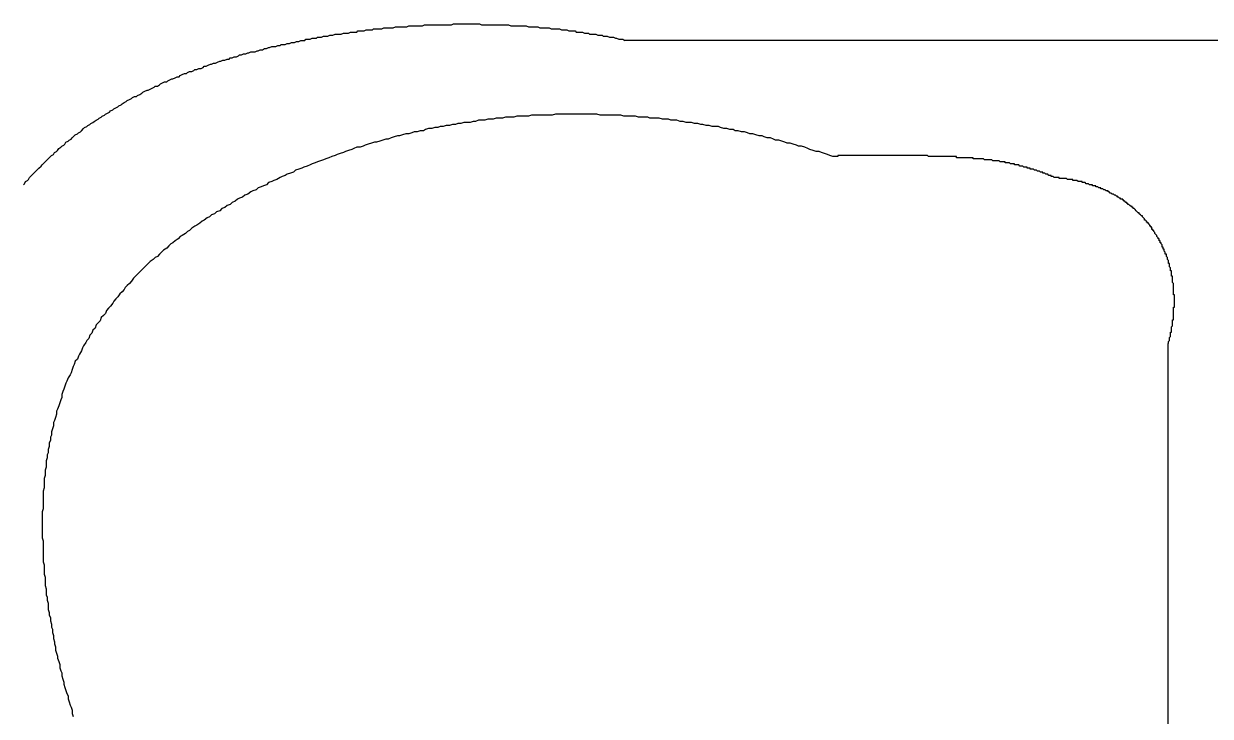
# Model space of a CAD drawing. Extents: x 45 to 224, y 37 to 151.
# Drawn here: x 136.403 to 137.545, y 141.66 to 142.327 of the extents above; entities that cross this region are included whole.
import ezdxf

# ---------------------------------------------------------------- set-up
doc = ezdxf.new("R2010")
doc.units = 0
doc.layers.get('0').update_dxf_attribs({"linetype": 'CONTINUOUS'})

msp = doc.modelspace()

# ---------------------------------------------------------------- linework, layer by layer
at = {"color": 7, "linetype": 'CONTINUOUS'}
for p, q in [((136.9818, 142.3113), (138.0789, 142.3113)), ((137.5049, 141.0409), (137.5049, 142.0192))]:
    msp.add_line(p, q, dxfattribs=at)
at = {"color": 7}
for points in [[(136.403, 142.172, 0), (136.404, 142.173, 0), (136.405, 142.175, 0), (136.407, 142.176, 0), (136.408, 142.177, 0), (136.409, 142.179, 0), (136.41, 142.18, 0), (136.412, 142.182, 0), (136.413, 142.183, 0), (136.414, 142.184, 0), (136.416, 142.186, 0), (136.417, 142.187, 0), (136.418, 142.188, 0), (136.42, 142.19, 0), (136.421, 142.191, 0), (136.422, 142.192, 0), (136.424, 142.194, 0), (136.425, 142.195, 0), (136.426, 142.196, 0), (136.428, 142.198, 0), (136.429, 142.199, 0), (136.43, 142.2, 0), (136.432, 142.201, 0), (136.433, 142.203, 0), (136.435, 142.204, 0), (136.436, 142.205, 0), (136.437, 142.207, 0), (136.439, 142.208, 0), (136.44, 142.209, 0), (136.442, 142.21, 0), (136.443, 142.211, 0), (136.444, 142.213, 0), (136.446, 142.214, 0), (136.447, 142.215, 0), (136.449, 142.216, 0), (136.45, 142.217, 0), (136.452, 142.219, 0), (136.453, 142.22, 0), (136.455, 142.221, 0), (136.456, 142.222, 0), (136.458, 142.223, 0), (136.459, 142.224, 0), (136.461, 142.226, 0), (136.462, 142.227, 0), (136.464, 142.228, 0), (136.465, 142.229, 0), (136.467, 142.23, 0), (136.468, 142.231, 0), (136.47, 142.232, 0), (136.471, 142.233, 0), (136.473, 142.234, 0), (136.475, 142.235, 0), (136.476, 142.236, 0), (136.478, 142.237, 0), (136.479, 142.238, 0), (136.481, 142.239, 0), (136.482, 142.24, 0), (136.484, 142.241, 0), (136.486, 142.242, 0), (136.487, 142.243, 0), (136.489, 142.244, 0), (136.49, 142.245, 0), (136.492, 142.246, 0), (136.494, 142.247, 0), (136.495, 142.248, 0), (136.497, 142.249, 0), (136.498, 142.25, 0), (136.5, 142.251, 0), (136.502, 142.252, 0), (136.503, 142.253, 0), (136.505, 142.254, 0), (136.507, 142.255, 0), (136.508, 142.256, 0), (136.51, 142.257, 0), (136.512, 142.257, 0), (136.513, 142.258, 0), (136.515, 142.259, 0), (136.517, 142.26, 0), (136.518, 142.261, 0), (136.52, 142.262, 0), (136.522, 142.263, 0), (136.523, 142.263, 0), (136.525, 142.264, 0), (136.527, 142.265, 0), (136.529, 142.266, 0), (136.53, 142.267, 0), (136.532, 142.267, 0), (136.534, 142.268, 0), (136.535, 142.269, 0), (136.537, 142.27, 0), (136.539, 142.271, 0), (136.541, 142.271, 0), (136.542, 142.272, 0), (136.544, 142.273, 0), (136.546, 142.274, 0), (136.547, 142.274, 0), (136.549, 142.275, 0), (136.551, 142.276, 0), (136.553, 142.276, 0), (136.554, 142.277, 0), (136.556, 142.278, 0), (136.558, 142.279, 0), (136.56, 142.279, 0), (136.561, 142.28, 0), (136.563, 142.281, 0), (136.565, 142.281, 0), (136.567, 142.282, 0), (136.568, 142.283, 0), (136.57, 142.283, 0), (136.572, 142.284, 0), (136.574, 142.284, 0), (136.576, 142.285, 0), (136.577, 142.286, 0), (136.579, 142.286, 0), (136.581, 142.287, 0), (136.583, 142.288, 0), (136.584, 142.288, 0), (136.586, 142.289, 0), (136.588, 142.289, 0), (136.59, 142.29, 0), (136.592, 142.291, 0), (136.593, 142.291, 0), (136.595, 142.292, 0), (136.597, 142.292, 0), (136.599, 142.293, 0), (136.601, 142.293, 0), (136.602, 142.294, 0), (136.604, 142.294, 0), (136.606, 142.295, 0), (136.608, 142.295, 0), (136.61, 142.296, 0), (136.611, 142.297, 0), (136.613, 142.297, 0), (136.615, 142.298, 0), (136.617, 142.298, 0), (136.619, 142.299, 0), (136.62, 142.299, 0), (136.622, 142.3, 0), (136.624, 142.3, 0), (136.626, 142.3, 0), (136.628, 142.301, 0), (136.629, 142.301, 0), (136.631, 142.302, 0), (136.633, 142.302, 0), (136.635, 142.303, 0), (136.637, 142.303, 0), (136.639, 142.304, 0), (136.64, 142.304, 0), (136.642, 142.305, 0), (136.644, 142.305, 0), (136.646, 142.305, 0), (136.648, 142.306, 0), (136.65, 142.306, 0), (136.651, 142.307, 0), (136.653, 142.307, 0), (136.655, 142.307, 0), (136.657, 142.308, 0), (136.659, 142.308, 0), (136.661, 142.309, 0), (136.662, 142.309, 0), (136.664, 142.309, 0), (136.666, 142.31, 0), (136.668, 142.31, 0), (136.67, 142.311, 0), (136.672, 142.311, 0), (136.674, 142.311, 0), (136.675, 142.312, 0), (136.677, 142.312, 0), (136.679, 142.312, 0), (136.681, 142.313, 0), (136.683, 142.313, 0), (136.685, 142.313, 0), (136.686, 142.314, 0), (136.688, 142.314, 0), (136.69, 142.314, 0), (136.692, 142.315, 0), (136.694, 142.315, 0), (136.696, 142.315, 0), (136.698, 142.316, 0), (136.699, 142.316, 0), (136.701, 142.316, 0), (136.703, 142.317, 0), (136.705, 142.317, 0), (136.707, 142.317, 0), (136.709, 142.317, 0), (136.711, 142.318, 0), (136.712, 142.318, 0), (136.714, 142.318, 0), (136.716, 142.318, 0), (136.718, 142.319, 0), (136.72, 142.319, 0), (136.722, 142.319, 0), (136.724, 142.319, 0), (136.725, 142.32, 0), (136.727, 142.32, 0), (136.729, 142.32, 0), (136.731, 142.32, 0), (136.733, 142.321, 0), (136.735, 142.321, 0), (136.737, 142.321, 0), (136.739, 142.321, 0), (136.74, 142.322, 0), (136.742, 142.322, 0), (136.744, 142.322, 0), (136.746, 142.322, 0), (136.748, 142.322, 0), (136.75, 142.323, 0), (136.752, 142.323, 0), (136.754, 142.323, 0), (136.755, 142.323, 0), (136.757, 142.323, 0), (136.759, 142.323, 0), (136.761, 142.324, 0), (136.763, 142.324, 0), (136.765, 142.324, 0), (136.767, 142.324, 0), (136.768, 142.324, 0), (136.77, 142.324, 0), (136.772, 142.324, 0), (136.774, 142.325, 0), (136.776, 142.325, 0), (136.778, 142.325, 0), (136.78, 142.325, 0), (136.782, 142.325, 0), (136.784, 142.325, 0), (136.785, 142.325, 0), (136.787, 142.325, 0), (136.789, 142.326, 0), (136.791, 142.326, 0), (136.793, 142.326, 0), (136.795, 142.326, 0), (136.797, 142.326, 0), (136.799, 142.326, 0), (136.8, 142.326, 0), (136.802, 142.326, 0), (136.804, 142.326, 0), (136.806, 142.326, 0), (136.808, 142.326, 0), (136.81, 142.326, 0), (136.812, 142.326, 0), (136.814, 142.326, 0), (136.815, 142.326, 0), (136.817, 142.327, 0), (136.819, 142.327, 0), (136.821, 142.327, 0), (136.823, 142.327, 0), (136.825, 142.327, 0), (136.827, 142.327, 0), (136.829, 142.327, 0), (136.83, 142.327, 0), (136.832, 142.327, 0), (136.834, 142.327, 0), (136.836, 142.327, 0), (136.838, 142.327, 0), (136.84, 142.327, 0), (136.842, 142.327, 0), (136.844, 142.326, 0), (136.846, 142.326, 0), (136.847, 142.326, 0), (136.849, 142.326, 0), (136.851, 142.326, 0), (136.853, 142.326, 0), (136.855, 142.326, 0), (136.857, 142.326, 0), (136.859, 142.326, 0), (136.861, 142.326, 0), (136.862, 142.326, 0), (136.864, 142.326, 0), (136.866, 142.326, 0), (136.868, 142.326, 0), (136.87, 142.326, 0), (136.872, 142.325, 0), (136.874, 142.325, 0), (136.876, 142.325, 0), (136.877, 142.325, 0), (136.879, 142.325, 0), (136.881, 142.325, 0), (136.883, 142.325, 0), (136.885, 142.325, 0), (136.887, 142.325, 0), (136.889, 142.324, 0), (136.891, 142.324, 0), (136.892, 142.324, 0), (136.894, 142.324, 0), (136.896, 142.324, 0), (136.898, 142.324, 0), (136.9, 142.323, 0), (136.902, 142.323, 0), (136.904, 142.323, 0), (136.906, 142.323, 0), (136.907, 142.323, 0), (136.909, 142.323, 0), (136.911, 142.322, 0), (136.913, 142.322, 0), (136.915, 142.322, 0), (136.917, 142.322, 0), (136.919, 142.322, 0), (136.921, 142.321, 0), (136.922, 142.321, 0), (136.924, 142.321, 0), (136.926, 142.321, 0), (136.928, 142.32, 0), (136.93, 142.32, 0), (136.932, 142.32, 0), (136.934, 142.32, 0), (136.935, 142.319, 0), (136.937, 142.319, 0), (136.939, 142.319, 0), (136.941, 142.319, 0), (136.943, 142.318, 0), (136.945, 142.318, 0), (136.947, 142.318, 0), (136.948, 142.317, 0), (136.95, 142.317, 0), (136.952, 142.317, 0), (136.954, 142.317, 0), (136.956, 142.316, 0), (136.958, 142.316, 0), (136.96, 142.316, 0), (136.961, 142.315, 0), (136.963, 142.315, 0), (136.965, 142.315, 0), (136.967, 142.314, 0), (136.969, 142.314, 0), (136.971, 142.314, 0), (136.973, 142.313, 0), (136.974, 142.313, 0), (136.976, 142.312, 0), (136.978, 142.312, 0), (136.98, 142.312, 0), (136.982, 142.311, 0)], [(137.182, 142.199, 0), (137.179, 142.2, 0), (137.177, 142.201, 0), (137.174, 142.202, 0), (137.171, 142.203, 0), (137.169, 142.204, 0), (137.166, 142.204, 0), (137.163, 142.205, 0), (137.16, 142.206, 0), (137.158, 142.207, 0), (137.155, 142.208, 0), (137.152, 142.209, 0), (137.149, 142.209, 0), (137.147, 142.21, 0), (137.144, 142.211, 0), (137.141, 142.212, 0), (137.138, 142.212, 0), (137.136, 142.213, 0), (137.133, 142.214, 0), (137.13, 142.215, 0), (137.127, 142.215, 0), (137.125, 142.216, 0), (137.122, 142.217, 0), (137.119, 142.217, 0), (137.116, 142.218, 0), (137.114, 142.219, 0), (137.111, 142.219, 0), (137.108, 142.22, 0), (137.105, 142.221, 0), (137.102, 142.221, 0), (137.1, 142.222, 0), (137.097, 142.223, 0), (137.094, 142.223, 0), (137.091, 142.224, 0), (137.088, 142.224, 0), (137.086, 142.225, 0), (137.083, 142.225, 0), (137.08, 142.226, 0), (137.077, 142.226, 0), (137.074, 142.227, 0), (137.072, 142.228, 0), (137.069, 142.228, 0), (137.066, 142.228, 0), (137.063, 142.229, 0), (137.06, 142.229, 0), (137.057, 142.23, 0), (137.055, 142.23, 0), (137.052, 142.231, 0), (137.049, 142.231, 0), (137.046, 142.232, 0), (137.043, 142.232, 0), (137.041, 142.232, 0), (137.038, 142.233, 0), (137.035, 142.233, 0), (137.032, 142.234, 0), (137.029, 142.234, 0), (137.026, 142.234, 0), (137.024, 142.235, 0), (137.021, 142.235, 0), (137.018, 142.235, 0), (137.015, 142.236, 0), (137.012, 142.236, 0), (137.009, 142.236, 0), (137.006, 142.236, 0), (137.004, 142.237, 0), (137.001, 142.237, 0), (136.998, 142.237, 0), (136.995, 142.237, 0), (136.992, 142.238, 0), (136.989, 142.238, 0), (136.987, 142.238, 0), (136.984, 142.238, 0), (136.981, 142.238, 0), (136.978, 142.239, 0), (136.975, 142.239, 0), (136.972, 142.239, 0), (136.969, 142.239, 0), (136.967, 142.239, 0), (136.964, 142.239, 0), (136.961, 142.239, 0), (136.958, 142.239, 0), (136.955, 142.24, 0), (136.952, 142.24, 0), (136.949, 142.24, 0), (136.947, 142.24, 0), (136.944, 142.24, 0), (136.941, 142.24, 0), (136.938, 142.24, 0), (136.935, 142.24, 0), (136.932, 142.24, 0), (136.929, 142.24, 0), (136.927, 142.24, 0), (136.924, 142.24, 0), (136.921, 142.24, 0), (136.918, 142.24, 0), (136.915, 142.24, 0), (136.912, 142.239, 0), (136.909, 142.239, 0), (136.907, 142.239, 0), (136.904, 142.239, 0), (136.901, 142.239, 0), (136.898, 142.239, 0), (136.895, 142.239, 0), (136.892, 142.239, 0), (136.889, 142.238, 0), (136.887, 142.238, 0), (136.884, 142.238, 0), (136.881, 142.238, 0), (136.878, 142.238, 0), (136.875, 142.237, 0), (136.872, 142.237, 0), (136.87, 142.237, 0), (136.867, 142.237, 0), (136.864, 142.236, 0), (136.861, 142.236, 0), (136.858, 142.236, 0), (136.855, 142.235, 0), (136.853, 142.235, 0), (136.85, 142.235, 0), (136.847, 142.234, 0), (136.844, 142.234, 0), (136.841, 142.234, 0), (136.838, 142.233, 0), (136.836, 142.233, 0), (136.833, 142.232, 0), (136.83, 142.232, 0), (136.827, 142.232, 0), (136.824, 142.231, 0), (136.821, 142.231, 0), (136.819, 142.23, 0), (136.816, 142.23, 0), (136.813, 142.229, 0), (136.81, 142.229, 0), (136.807, 142.228, 0), (136.804, 142.228, 0), (136.802, 142.227, 0), (136.799, 142.227, 0), (136.796, 142.226, 0), (136.793, 142.226, 0), (136.79, 142.225, 0), (136.788, 142.224, 0), (136.785, 142.224, 0), (136.782, 142.223, 0), (136.779, 142.223, 0), (136.777, 142.222, 0), (136.774, 142.221, 0), (136.771, 142.221, 0), (136.768, 142.22, 0), (136.765, 142.219, 0), (136.763, 142.219, 0), (136.76, 142.218, 0), (136.757, 142.217, 0), (136.754, 142.216, 0), (136.752, 142.216, 0), (136.749, 142.215, 0), (136.746, 142.214, 0), (136.743, 142.213, 0), (136.741, 142.213, 0), (136.738, 142.212, 0), (136.735, 142.211, 0), (136.732, 142.21, 0), (136.73, 142.209, 0), (136.727, 142.208, 0), (136.724, 142.208, 0), (136.721, 142.207, 0), (136.719, 142.206, 0), (136.716, 142.205, 0), (136.713, 142.204, 0), (136.711, 142.203, 0), (136.708, 142.202, 0), (136.705, 142.201, 0), (136.703, 142.2, 0), (136.7, 142.199, 0), (136.697, 142.198, 0), (136.694, 142.197, 0), (136.692, 142.196, 0), (136.689, 142.195, 0), (136.686, 142.194, 0), (136.684, 142.193, 0), (136.681, 142.192, 0), (136.679, 142.191, 0), (136.676, 142.19, 0), (136.673, 142.189, 0), (136.671, 142.188, 0), (136.668, 142.187, 0), (136.665, 142.186, 0), (136.663, 142.184, 0), (136.66, 142.183, 0), (136.657, 142.182, 0), (136.655, 142.181, 0), (136.652, 142.18, 0), (136.65, 142.179, 0), (136.647, 142.177, 0), (136.644, 142.176, 0), (136.642, 142.175, 0), (136.639, 142.174, 0), (136.637, 142.172, 0), (136.634, 142.171, 0), (136.632, 142.17, 0), (136.629, 142.169, 0), (136.627, 142.167, 0), (136.624, 142.166, 0), (136.622, 142.165, 0), (136.619, 142.163, 0), (136.616, 142.162, 0), (136.614, 142.16, 0), (136.611, 142.159, 0), (136.609, 142.158, 0), (136.607, 142.156, 0), (136.604, 142.155, 0), (136.602, 142.153, 0), (136.599, 142.152, 0), (136.597, 142.15, 0), (136.594, 142.149, 0), (136.592, 142.147, 0), (136.589, 142.146, 0), (136.587, 142.144, 0), (136.584, 142.143, 0), (136.582, 142.141, 0), (136.58, 142.14, 0), (136.577, 142.138, 0), (136.575, 142.137, 0), (136.573, 142.135, 0), (136.57, 142.133, 0), (136.568, 142.132, 0), (136.565, 142.13, 0), (136.563, 142.128, 0), (136.561, 142.127, 0), (136.559, 142.125, 0), (136.556, 142.123, 0), (136.554, 142.122, 0), (136.552, 142.12, 0), (136.549, 142.118, 0), (136.547, 142.116, 0), (136.545, 142.115, 0), (136.543, 142.113, 0), (136.541, 142.111, 0), (136.538, 142.109, 0), (136.536, 142.107, 0), (136.534, 142.105, 0), (136.532, 142.103, 0), (136.53, 142.102, 0), (136.528, 142.1, 0), (136.525, 142.098, 0), (136.523, 142.096, 0), (136.521, 142.094, 0), (136.519, 142.092, 0), (136.517, 142.09, 0), (136.515, 142.088, 0), (136.513, 142.086, 0), (136.511, 142.084, 0), (136.509, 142.082, 0), (136.507, 142.079, 0), (136.505, 142.077, 0), (136.503, 142.075, 0), (136.501, 142.073, 0), (136.5, 142.071, 0), (136.498, 142.069, 0), (136.496, 142.067, 0), (136.494, 142.064, 0), (136.492, 142.062, 0), (136.49, 142.06, 0), (136.489, 142.058, 0), (136.487, 142.055, 0), (136.485, 142.053, 0), (136.483, 142.051, 0), (136.482, 142.048, 0), (136.48, 142.046, 0), (136.478, 142.044, 0), (136.477, 142.041, 0), (136.475, 142.039, 0), (136.473, 142.037, 0), (136.472, 142.034, 0), (136.47, 142.032, 0), (136.469, 142.029, 0), (136.467, 142.027, 0), (136.466, 142.024, 0), (136.464, 142.022, 0), (136.463, 142.02, 0), (136.461, 142.017, 0), (136.46, 142.015, 0), (136.459, 142.012, 0), (136.457, 142.009, 0), (136.456, 142.007, 0), (136.455, 142.004, 0), (136.453, 142.002, 0), (136.452, 141.999, 0), (136.451, 141.997, 0), (136.45, 141.994, 0), (136.449, 141.991, 0), (136.448, 141.989, 0), (136.446, 141.986, 0), (136.445, 141.983, 0), (136.444, 141.981, 0), (136.443, 141.978, 0), (136.442, 141.975, 0), (136.441, 141.973, 0), (136.44, 141.97, 0), (136.44, 141.967, 0), (136.439, 141.965, 0), (136.438, 141.962, 0), (136.437, 141.959, 0), (136.436, 141.956, 0), (136.435, 141.954, 0), (136.435, 141.951, 0), (136.434, 141.948, 0), (136.433, 141.945, 0), (136.432, 141.943, 0), (136.432, 141.94, 0), (136.431, 141.937, 0), (136.43, 141.934, 0), (136.43, 141.931, 0), (136.429, 141.929, 0), (136.429, 141.926, 0), (136.428, 141.923, 0), (136.428, 141.92, 0), (136.427, 141.917, 0), (136.427, 141.914, 0), (136.426, 141.912, 0), (136.426, 141.909, 0), (136.425, 141.906, 0), (136.425, 141.903, 0), (136.425, 141.9, 0), (136.424, 141.897, 0), (136.424, 141.895, 0), (136.424, 141.892, 0), (136.423, 141.889, 0), (136.423, 141.886, 0), (136.423, 141.883, 0), (136.423, 141.88, 0), (136.422, 141.877, 0), (136.422, 141.875, 0), (136.422, 141.872, 0), (136.422, 141.869, 0), (136.422, 141.866, 0), (136.422, 141.863, 0), (136.422, 141.86, 0), (136.421, 141.857, 0), (136.421, 141.854, 0), (136.421, 141.852, 0), (136.421, 141.849, 0), (136.421, 141.846, 0), (136.421, 141.843, 0), (136.421, 141.84, 0), (136.421, 141.837, 0), (136.421, 141.834, 0), (136.421, 141.832, 0), (136.422, 141.829, 0), (136.422, 141.826, 0), (136.422, 141.823, 0), (136.422, 141.82, 0), (136.422, 141.817, 0), (136.422, 141.814, 0), (136.422, 141.812, 0), (136.422, 141.809, 0), (136.423, 141.806, 0), (136.423, 141.803, 0), (136.423, 141.8, 0), (136.423, 141.797, 0), (136.424, 141.794, 0), (136.424, 141.792, 0), (136.424, 141.789, 0), (136.424, 141.786, 0), (136.425, 141.783, 0), (136.425, 141.78, 0), (136.425, 141.777, 0), (136.426, 141.775, 0), (136.426, 141.772, 0), (136.427, 141.769, 0), (136.427, 141.766, 0), (136.427, 141.763, 0), (136.428, 141.76, 0), (136.428, 141.758, 0), (136.429, 141.755, 0), (136.429, 141.752, 0), (136.43, 141.749, 0), (136.43, 141.746, 0), (136.431, 141.744, 0), (136.431, 141.741, 0), (136.432, 141.738, 0), (136.432, 141.735, 0), (136.433, 141.732, 0), (136.433, 141.73, 0), (136.434, 141.727, 0), (136.434, 141.724, 0), (136.435, 141.721, 0), (136.436, 141.718, 0), (136.436, 141.716, 0), (136.437, 141.713, 0), (136.438, 141.71, 0), (136.438, 141.707, 0), (136.439, 141.704, 0), (136.44, 141.702, 0), (136.44, 141.699, 0), (136.441, 141.696, 0), (136.442, 141.693, 0), (136.442, 141.691, 0), (136.443, 141.688, 0), (136.444, 141.685, 0), (136.445, 141.682, 0), (136.446, 141.68, 0), (136.446, 141.677, 0), (136.447, 141.674, 0), (136.448, 141.671, 0), (136.449, 141.669, 0), (136.45, 141.666, 0), (136.45, 141.663, 0), (136.451, 141.66, 0)], [(137.396, 142.179, 0), (137.396, 142.179, 0), (137.395, 142.179, 0), (137.395, 142.179, 0), (137.394, 142.18, 0), (137.394, 142.18, 0), (137.393, 142.18, 0), (137.393, 142.18, 0), (137.392, 142.18, 0), (137.392, 142.181, 0), (137.391, 142.181, 0), (137.391, 142.181, 0), (137.39, 142.181, 0), (137.39, 142.181, 0), (137.389, 142.182, 0), (137.389, 142.182, 0), (137.388, 142.182, 0), (137.388, 142.182, 0), (137.387, 142.182, 0), (137.387, 142.182, 0), (137.386, 142.183, 0), (137.386, 142.183, 0), (137.385, 142.183, 0), (137.385, 142.183, 0), (137.384, 142.183, 0), (137.384, 142.184, 0), (137.383, 142.184, 0), (137.383, 142.184, 0), (137.382, 142.184, 0), (137.382, 142.184, 0), (137.382, 142.184, 0), (137.381, 142.185, 0), (137.381, 142.185, 0), (137.38, 142.185, 0), (137.38, 142.185, 0), (137.379, 142.185, 0), (137.379, 142.185, 0), (137.378, 142.186, 0), (137.378, 142.186, 0), (137.377, 142.186, 0), (137.377, 142.186, 0), (137.376, 142.186, 0), (137.376, 142.186, 0), (137.375, 142.187, 0), (137.375, 142.187, 0), (137.374, 142.187, 0), (137.374, 142.187, 0), (137.373, 142.187, 0), (137.373, 142.187, 0), (137.372, 142.187, 0), (137.372, 142.188, 0), (137.371, 142.188, 0), (137.371, 142.188, 0), (137.37, 142.188, 0), (137.37, 142.188, 0), (137.369, 142.188, 0), (137.369, 142.189, 0), (137.368, 142.189, 0), (137.368, 142.189, 0), (137.367, 142.189, 0), (137.367, 142.189, 0), (137.366, 142.189, 0), (137.366, 142.189, 0), (137.365, 142.19, 0), (137.365, 142.19, 0), (137.364, 142.19, 0), (137.364, 142.19, 0), (137.363, 142.19, 0), (137.363, 142.19, 0), (137.362, 142.19, 0), (137.362, 142.19, 0), (137.361, 142.191, 0), (137.361, 142.191, 0), (137.36, 142.191, 0), (137.36, 142.191, 0), (137.359, 142.191, 0), (137.358, 142.191, 0), (137.358, 142.191, 0), (137.357, 142.191, 0), (137.357, 142.192, 0), (137.356, 142.192, 0), (137.356, 142.192, 0), (137.355, 142.192, 0), (137.355, 142.192, 0), (137.354, 142.192, 0), (137.354, 142.192, 0), (137.353, 142.192, 0), (137.353, 142.192, 0), (137.352, 142.193, 0), (137.352, 142.193, 0), (137.351, 142.193, 0), (137.351, 142.193, 0), (137.35, 142.193, 0), (137.35, 142.193, 0), (137.349, 142.193, 0), (137.349, 142.193, 0), (137.348, 142.193, 0), (137.348, 142.194, 0), (137.347, 142.194, 0), (137.347, 142.194, 0), (137.346, 142.194, 0), (137.346, 142.194, 0), (137.345, 142.194, 0), (137.345, 142.194, 0), (137.344, 142.194, 0), (137.344, 142.194, 0), (137.343, 142.194, 0), (137.343, 142.194, 0), (137.342, 142.195, 0), (137.342, 142.195, 0), (137.341, 142.195, 0), (137.341, 142.195, 0), (137.34, 142.195, 0), (137.34, 142.195, 0), (137.339, 142.195, 0), (137.339, 142.195, 0), (137.338, 142.195, 0), (137.337, 142.195, 0), (137.337, 142.195, 0), (137.336, 142.195, 0), (137.336, 142.195, 0), (137.335, 142.196, 0), (137.335, 142.196, 0), (137.334, 142.196, 0), (137.334, 142.196, 0), (137.333, 142.196, 0), (137.333, 142.196, 0), (137.332, 142.196, 0), (137.332, 142.196, 0), (137.331, 142.196, 0), (137.331, 142.196, 0), (137.33, 142.196, 0), (137.33, 142.196, 0), (137.329, 142.196, 0), (137.329, 142.196, 0), (137.328, 142.196, 0), (137.328, 142.196, 0), (137.327, 142.197, 0), (137.327, 142.197, 0), (137.326, 142.197, 0), (137.326, 142.197, 0), (137.325, 142.197, 0), (137.325, 142.197, 0), (137.324, 142.197, 0), (137.323, 142.197, 0), (137.323, 142.197, 0), (137.322, 142.197, 0), (137.322, 142.197, 0), (137.321, 142.197, 0), (137.321, 142.197, 0), (137.32, 142.197, 0), (137.32, 142.197, 0), (137.319, 142.197, 0), (137.319, 142.197, 0), (137.318, 142.197, 0), (137.318, 142.197, 0), (137.317, 142.197, 0), (137.317, 142.198, 0), (137.316, 142.198, 0), (137.316, 142.198, 0), (137.315, 142.198, 0), (137.315, 142.198, 0), (137.314, 142.198, 0), (137.314, 142.198, 0), (137.313, 142.198, 0), (137.313, 142.198, 0), (137.312, 142.198, 0), (137.312, 142.198, 0), (137.311, 142.198, 0), (137.31, 142.198, 0), (137.31, 142.198, 0), (137.309, 142.198, 0), (137.309, 142.198, 0), (137.308, 142.198, 0), (137.308, 142.198, 0), (137.307, 142.198, 0), (137.307, 142.198, 0), (137.306, 142.198, 0), (137.306, 142.198, 0), (137.305, 142.198, 0), (137.305, 142.198, 0), (137.304, 142.198, 0), (137.304, 142.198, 0), (137.303, 142.198, 0), (137.303, 142.198, 0), (137.302, 142.198, 0), (137.302, 142.198, 0), (137.301, 142.198, 0), (137.301, 142.199, 0), (137.3, 142.199, 0), (137.3, 142.199, 0), (137.299, 142.199, 0), (137.298, 142.199, 0), (137.298, 142.199, 0), (137.297, 142.199, 0), (137.297, 142.199, 0), (137.296, 142.199, 0), (137.296, 142.199, 0), (137.295, 142.199, 0), (137.295, 142.199, 0), (137.294, 142.199, 0), (137.294, 142.199, 0), (137.293, 142.199, 0), (137.293, 142.199, 0), (137.292, 142.199, 0), (137.292, 142.199, 0), (137.291, 142.199, 0), (137.291, 142.199, 0), (137.29, 142.199, 0), (137.29, 142.199, 0), (137.289, 142.199, 0), (137.289, 142.199, 0), (137.288, 142.199, 0), (137.288, 142.199, 0), (137.287, 142.199, 0), (137.287, 142.199, 0), (137.286, 142.199, 0), (137.285, 142.199, 0), (137.285, 142.199, 0), (137.284, 142.199, 0), (137.284, 142.199, 0), (137.283, 142.199, 0), (137.283, 142.199, 0), (137.282, 142.199, 0), (137.282, 142.199, 0), (137.281, 142.199, 0), (137.281, 142.199, 0), (137.28, 142.199, 0), (137.28, 142.199, 0), (137.279, 142.199, 0), (137.279, 142.199, 0), (137.278, 142.199, 0), (137.278, 142.199, 0), (137.277, 142.199, 0), (137.277, 142.199, 0), (137.276, 142.199, 0), (137.276, 142.199, 0), (137.275, 142.199, 0), (137.275, 142.199, 0), (137.274, 142.199, 0), (137.273, 142.2, 0), (137.273, 142.2, 0), (137.272, 142.2, 0), (137.272, 142.2, 0), (137.271, 142.2, 0), (137.271, 142.2, 0), (137.27, 142.2, 0), (137.27, 142.2, 0), (137.269, 142.2, 0), (137.269, 142.2, 0), (137.268, 142.2, 0), (137.268, 142.2, 0), (137.267, 142.2, 0), (137.267, 142.2, 0), (137.266, 142.2, 0), (137.266, 142.2, 0), (137.265, 142.2, 0), (137.265, 142.2, 0), (137.264, 142.2, 0), (137.264, 142.2, 0), (137.263, 142.2, 0), (137.263, 142.2, 0), (137.262, 142.2, 0), (137.261, 142.2, 0), (137.261, 142.2, 0), (137.26, 142.2, 0), (137.26, 142.2, 0), (137.259, 142.2, 0), (137.259, 142.2, 0), (137.258, 142.2, 0), (137.258, 142.2, 0), (137.257, 142.2, 0), (137.257, 142.2, 0), (137.256, 142.2, 0), (137.256, 142.2, 0), (137.255, 142.2, 0), (137.255, 142.2, 0), (137.254, 142.2, 0), (137.254, 142.2, 0), (137.253, 142.2, 0), (137.253, 142.2, 0), (137.252, 142.2, 0), (137.252, 142.2, 0), (137.251, 142.2, 0), (137.251, 142.2, 0), (137.25, 142.2, 0), (137.249, 142.2, 0), (137.249, 142.2, 0), (137.248, 142.2, 0), (137.248, 142.2, 0), (137.247, 142.2, 0), (137.247, 142.2, 0), (137.246, 142.2, 0), (137.246, 142.2, 0), (137.245, 142.2, 0), (137.245, 142.2, 0), (137.244, 142.2, 0), (137.244, 142.2, 0), (137.243, 142.2, 0), (137.243, 142.2, 0), (137.242, 142.2, 0), (137.242, 142.2, 0), (137.241, 142.2, 0), (137.241, 142.2, 0), (137.24, 142.2, 0), (137.24, 142.2, 0), (137.239, 142.2, 0), (137.239, 142.2, 0), (137.238, 142.2, 0), (137.237, 142.2, 0), (137.237, 142.2, 0), (137.236, 142.2, 0), (137.236, 142.2, 0), (137.235, 142.2, 0), (137.235, 142.2, 0), (137.234, 142.2, 0), (137.234, 142.2, 0), (137.233, 142.2, 0), (137.233, 142.2, 0), (137.232, 142.2, 0), (137.232, 142.2, 0), (137.231, 142.2, 0), (137.231, 142.2, 0), (137.23, 142.2, 0), (137.23, 142.2, 0), (137.229, 142.2, 0), (137.229, 142.2, 0), (137.228, 142.2, 0), (137.228, 142.2, 0), (137.227, 142.2, 0), (137.227, 142.2, 0), (137.226, 142.2, 0), (137.225, 142.2, 0), (137.225, 142.2, 0), (137.224, 142.2, 0), (137.224, 142.2, 0), (137.223, 142.2, 0), (137.223, 142.2, 0), (137.222, 142.2, 0), (137.222, 142.2, 0), (137.221, 142.2, 0), (137.221, 142.2, 0), (137.22, 142.2, 0), (137.22, 142.2, 0), (137.219, 142.2, 0), (137.219, 142.2, 0), (137.218, 142.2, 0), (137.218, 142.2, 0), (137.217, 142.2, 0), (137.217, 142.2, 0), (137.216, 142.2, 0), (137.216, 142.2, 0), (137.215, 142.2, 0), (137.215, 142.2, 0), (137.214, 142.2, 0), (137.213, 142.2, 0), (137.213, 142.2, 0), (137.212, 142.2, 0), (137.212, 142.2, 0), (137.211, 142.2, 0), (137.211, 142.2, 0), (137.21, 142.2, 0), (137.21, 142.2, 0), (137.209, 142.2, 0), (137.209, 142.2, 0), (137.208, 142.2, 0), (137.208, 142.2, 0), (137.207, 142.2, 0), (137.207, 142.2, 0), (137.206, 142.2, 0), (137.206, 142.2, 0), (137.205, 142.2, 0), (137.205, 142.2, 0), (137.204, 142.2, 0), (137.204, 142.2, 0), (137.203, 142.2, 0), (137.202, 142.2, 0), (137.202, 142.2, 0), (137.201, 142.2, 0), (137.201, 142.2, 0), (137.2, 142.2, 0), (137.2, 142.2, 0), (137.199, 142.2, 0), (137.199, 142.2, 0), (137.198, 142.2, 0), (137.198, 142.2, 0), (137.197, 142.2, 0), (137.197, 142.2, 0), (137.196, 142.2, 0), (137.196, 142.2, 0), (137.195, 142.2, 0), (137.195, 142.2, 0), (137.194, 142.2, 0), (137.194, 142.2, 0), (137.193, 142.2, 0), (137.193, 142.2, 0), (137.192, 142.2, 0), (137.192, 142.2, 0), (137.191, 142.2, 0), (137.191, 142.2, 0), (137.19, 142.2, 0), (137.189, 142.2, 0), (137.189, 142.2, 0), (137.188, 142.2, 0), (137.188, 142.2, 0), (137.187, 142.2, 0), (137.187, 142.199, 0), (137.186, 142.199, 0), (137.186, 142.199, 0), (137.185, 142.199, 0), (137.185, 142.199, 0), (137.184, 142.199, 0), (137.184, 142.199, 0), (137.183, 142.199, 0), (137.183, 142.199, 0), (137.182, 142.199, 0)], [(137.505, 142.019, 0), (137.505, 142.02, 0), (137.505, 142.02, 0), (137.505, 142.021, 0), (137.505, 142.021, 0), (137.506, 142.022, 0), (137.506, 142.022, 0), (137.506, 142.023, 0), (137.506, 142.023, 0), (137.506, 142.024, 0), (137.506, 142.024, 0), (137.506, 142.025, 0), (137.506, 142.025, 0), (137.507, 142.026, 0), (137.507, 142.027, 0), (137.507, 142.027, 0), (137.507, 142.028, 0), (137.507, 142.028, 0), (137.507, 142.029, 0), (137.507, 142.029, 0), (137.507, 142.03, 0), (137.508, 142.03, 0), (137.508, 142.031, 0), (137.508, 142.031, 0), (137.508, 142.032, 0), (137.508, 142.032, 0), (137.508, 142.033, 0), (137.508, 142.033, 0), (137.508, 142.034, 0), (137.508, 142.034, 0), (137.508, 142.035, 0), (137.509, 142.036, 0), (137.509, 142.036, 0), (137.509, 142.037, 0), (137.509, 142.037, 0), (137.509, 142.038, 0), (137.509, 142.038, 0), (137.509, 142.039, 0), (137.509, 142.039, 0), (137.509, 142.04, 0), (137.509, 142.04, 0), (137.509, 142.041, 0), (137.509, 142.041, 0), (137.509, 142.042, 0), (137.51, 142.042, 0), (137.51, 142.043, 0), (137.51, 142.044, 0), (137.51, 142.044, 0), (137.51, 142.045, 0), (137.51, 142.045, 0), (137.51, 142.046, 0), (137.51, 142.046, 0), (137.51, 142.047, 0), (137.51, 142.047, 0), (137.51, 142.048, 0), (137.51, 142.048, 0), (137.51, 142.049, 0), (137.51, 142.049, 0), (137.51, 142.05, 0), (137.51, 142.051, 0), (137.51, 142.051, 0), (137.51, 142.052, 0), (137.51, 142.052, 0), (137.51, 142.053, 0), (137.51, 142.053, 0), (137.51, 142.054, 0), (137.511, 142.054, 0), (137.511, 142.055, 0), (137.511, 142.055, 0), (137.511, 142.056, 0), (137.511, 142.056, 0), (137.511, 142.057, 0), (137.511, 142.058, 0), (137.511, 142.058, 0), (137.511, 142.059, 0), (137.511, 142.059, 0), (137.511, 142.06, 0), (137.511, 142.06, 0), (137.511, 142.061, 0), (137.511, 142.061, 0), (137.511, 142.062, 0), (137.511, 142.062, 0), (137.511, 142.063, 0), (137.511, 142.063, 0), (137.511, 142.064, 0), (137.511, 142.065, 0), (137.511, 142.065, 0), (137.511, 142.066, 0), (137.51, 142.066, 0), (137.51, 142.067, 0), (137.51, 142.067, 0), (137.51, 142.068, 0), (137.51, 142.068, 0), (137.51, 142.069, 0), (137.51, 142.069, 0), (137.51, 142.07, 0), (137.51, 142.071, 0), (137.51, 142.071, 0), (137.51, 142.072, 0), (137.51, 142.072, 0), (137.51, 142.073, 0), (137.51, 142.073, 0), (137.51, 142.074, 0), (137.51, 142.074, 0), (137.51, 142.075, 0), (137.51, 142.075, 0), (137.51, 142.076, 0), (137.51, 142.076, 0), (137.51, 142.077, 0), (137.51, 142.077, 0), (137.509, 142.078, 0), (137.509, 142.079, 0), (137.509, 142.079, 0), (137.509, 142.08, 0), (137.509, 142.08, 0), (137.509, 142.081, 0), (137.509, 142.081, 0), (137.509, 142.082, 0), (137.509, 142.082, 0), (137.509, 142.083, 0), (137.509, 142.083, 0), (137.509, 142.084, 0), (137.508, 142.084, 0), (137.508, 142.085, 0), (137.508, 142.085, 0), (137.508, 142.086, 0), (137.508, 142.087, 0), (137.508, 142.087, 0), (137.508, 142.088, 0), (137.508, 142.088, 0), (137.508, 142.089, 0), (137.507, 142.089, 0), (137.507, 142.09, 0), (137.507, 142.09, 0), (137.507, 142.091, 0), (137.507, 142.091, 0), (137.507, 142.092, 0), (137.507, 142.092, 0), (137.506, 142.093, 0), (137.506, 142.093, 0), (137.506, 142.094, 0), (137.506, 142.094, 0), (137.506, 142.095, 0), (137.506, 142.095, 0), (137.506, 142.096, 0), (137.505, 142.096, 0), (137.505, 142.097, 0), (137.505, 142.098, 0), (137.505, 142.098, 0), (137.505, 142.099, 0), (137.505, 142.099, 0), (137.504, 142.1, 0), (137.504, 142.1, 0), (137.504, 142.101, 0), (137.504, 142.101, 0), (137.504, 142.102, 0), (137.504, 142.102, 0), (137.503, 142.103, 0), (137.503, 142.103, 0), (137.503, 142.104, 0), (137.503, 142.104, 0), (137.503, 142.105, 0), (137.502, 142.105, 0), (137.502, 142.106, 0), (137.502, 142.106, 0), (137.502, 142.107, 0), (137.502, 142.107, 0), (137.501, 142.108, 0), (137.501, 142.108, 0), (137.501, 142.109, 0), (137.501, 142.109, 0), (137.501, 142.11, 0), (137.5, 142.11, 0), (137.5, 142.111, 0), (137.5, 142.111, 0), (137.5, 142.112, 0), (137.499, 142.112, 0), (137.499, 142.113, 0), (137.499, 142.113, 0), (137.499, 142.114, 0), (137.499, 142.114, 0), (137.498, 142.115, 0), (137.498, 142.115, 0), (137.498, 142.116, 0), (137.498, 142.116, 0), (137.497, 142.116, 0), (137.497, 142.117, 0), (137.497, 142.117, 0), (137.497, 142.118, 0), (137.496, 142.118, 0), (137.496, 142.119, 0), (137.496, 142.119, 0), (137.496, 142.12, 0), (137.495, 142.12, 0), (137.495, 142.121, 0), (137.495, 142.121, 0), (137.494, 142.122, 0), (137.494, 142.122, 0), (137.494, 142.123, 0), (137.494, 142.123, 0), (137.493, 142.124, 0), (137.493, 142.124, 0), (137.493, 142.124, 0), (137.492, 142.125, 0), (137.492, 142.125, 0), (137.492, 142.126, 0), (137.492, 142.126, 0), (137.491, 142.127, 0), (137.491, 142.127, 0), (137.491, 142.128, 0), (137.49, 142.128, 0), (137.49, 142.129, 0), (137.49, 142.129, 0), (137.489, 142.129, 0), (137.489, 142.13, 0), (137.489, 142.13, 0), (137.489, 142.131, 0), (137.488, 142.131, 0), (137.488, 142.132, 0), (137.488, 142.132, 0), (137.487, 142.132, 0), (137.487, 142.133, 0), (137.487, 142.133, 0), (137.486, 142.134, 0), (137.486, 142.134, 0), (137.486, 142.135, 0), (137.485, 142.135, 0), (137.485, 142.135, 0), (137.485, 142.136, 0), (137.484, 142.136, 0), (137.484, 142.137, 0), (137.484, 142.137, 0), (137.483, 142.138, 0), (137.483, 142.138, 0), (137.482, 142.138, 0), (137.482, 142.139, 0), (137.482, 142.139, 0), (137.481, 142.14, 0), (137.481, 142.14, 0), (137.481, 142.14, 0), (137.48, 142.141, 0), (137.48, 142.141, 0), (137.48, 142.142, 0), (137.479, 142.142, 0), (137.479, 142.142, 0), (137.478, 142.143, 0), (137.478, 142.143, 0), (137.478, 142.143, 0), (137.477, 142.144, 0), (137.477, 142.144, 0), (137.477, 142.145, 0), (137.476, 142.145, 0), (137.476, 142.145, 0), (137.475, 142.146, 0), (137.475, 142.146, 0), (137.475, 142.146, 0), (137.474, 142.147, 0), (137.474, 142.147, 0), (137.473, 142.148, 0), (137.473, 142.148, 0), (137.473, 142.148, 0), (137.472, 142.149, 0), (137.472, 142.149, 0), (137.471, 142.149, 0), (137.471, 142.15, 0), (137.471, 142.15, 0), (137.47, 142.15, 0), (137.47, 142.151, 0), (137.469, 142.151, 0), (137.469, 142.151, 0), (137.468, 142.152, 0), (137.468, 142.152, 0), (137.468, 142.152, 0), (137.467, 142.153, 0), (137.467, 142.153, 0), (137.466, 142.153, 0), (137.466, 142.154, 0), (137.465, 142.154, 0), (137.465, 142.154, 0), (137.465, 142.155, 0), (137.464, 142.155, 0), (137.464, 142.155, 0), (137.463, 142.156, 0), (137.463, 142.156, 0), (137.462, 142.156, 0), (137.462, 142.157, 0), (137.462, 142.157, 0), (137.461, 142.157, 0), (137.461, 142.158, 0), (137.46, 142.158, 0), (137.46, 142.158, 0), (137.459, 142.158, 0), (137.459, 142.159, 0), (137.458, 142.159, 0), (137.458, 142.159, 0), (137.457, 142.16, 0), (137.457, 142.16, 0), (137.457, 142.16, 0), (137.456, 142.16, 0), (137.456, 142.161, 0), (137.455, 142.161, 0), (137.455, 142.161, 0), (137.454, 142.162, 0), (137.454, 142.162, 0), (137.453, 142.162, 0), (137.453, 142.162, 0), (137.452, 142.163, 0), (137.452, 142.163, 0), (137.451, 142.163, 0), (137.451, 142.163, 0), (137.45, 142.164, 0), (137.45, 142.164, 0), (137.449, 142.164, 0), (137.449, 142.164, 0), (137.448, 142.165, 0), (137.448, 142.165, 0), (137.447, 142.165, 0), (137.447, 142.165, 0), (137.447, 142.166, 0), (137.446, 142.166, 0), (137.446, 142.166, 0), (137.445, 142.166, 0), (137.445, 142.166, 0), (137.444, 142.167, 0), (137.444, 142.167, 0), (137.443, 142.167, 0), (137.443, 142.167, 0), (137.442, 142.168, 0), (137.442, 142.168, 0), (137.441, 142.168, 0), (137.441, 142.168, 0), (137.44, 142.168, 0), (137.44, 142.169, 0), (137.439, 142.169, 0), (137.439, 142.169, 0), (137.438, 142.169, 0), (137.438, 142.169, 0), (137.437, 142.17, 0), (137.437, 142.17, 0), (137.436, 142.17, 0), (137.436, 142.17, 0), (137.435, 142.17, 0), (137.435, 142.171, 0), (137.434, 142.171, 0), (137.434, 142.171, 0), (137.433, 142.171, 0), (137.433, 142.171, 0), (137.432, 142.171, 0), (137.432, 142.172, 0), (137.431, 142.172, 0), (137.43, 142.172, 0), (137.43, 142.172, 0), (137.429, 142.172, 0), (137.429, 142.172, 0), (137.428, 142.173, 0), (137.428, 142.173, 0), (137.427, 142.173, 0), (137.427, 142.173, 0), (137.426, 142.173, 0), (137.426, 142.173, 0), (137.425, 142.174, 0), (137.425, 142.174, 0), (137.424, 142.174, 0), (137.424, 142.174, 0), (137.423, 142.174, 0), (137.423, 142.174, 0), (137.422, 142.174, 0), (137.422, 142.175, 0), (137.421, 142.175, 0), (137.421, 142.175, 0), (137.42, 142.175, 0), (137.42, 142.175, 0), (137.419, 142.175, 0), (137.419, 142.175, 0), (137.418, 142.175, 0), (137.417, 142.176, 0), (137.417, 142.176, 0), (137.416, 142.176, 0), (137.416, 142.176, 0), (137.415, 142.176, 0), (137.415, 142.176, 0), (137.414, 142.176, 0), (137.414, 142.176, 0), (137.413, 142.176, 0), (137.413, 142.177, 0), (137.412, 142.177, 0), (137.412, 142.177, 0), (137.411, 142.177, 0), (137.411, 142.177, 0), (137.41, 142.177, 0), (137.41, 142.177, 0), (137.409, 142.177, 0), (137.408, 142.177, 0), (137.408, 142.177, 0), (137.407, 142.178, 0), (137.407, 142.178, 0), (137.406, 142.178, 0), (137.406, 142.178, 0), (137.405, 142.178, 0), (137.405, 142.178, 0), (137.404, 142.178, 0), (137.404, 142.178, 0), (137.403, 142.178, 0), (137.403, 142.178, 0), (137.402, 142.178, 0), (137.402, 142.178, 0), (137.401, 142.178, 0), (137.4, 142.178, 0), (137.4, 142.179, 0), (137.399, 142.179, 0), (137.399, 142.179, 0), (137.398, 142.179, 0), (137.398, 142.179, 0), (137.397, 142.179, 0), (137.397, 142.179, 0), (137.396, 142.179, 0)]]:
    msp.add_polyline3d(points, dxfattribs=at)

doc.saveas('drawing.dxf')
